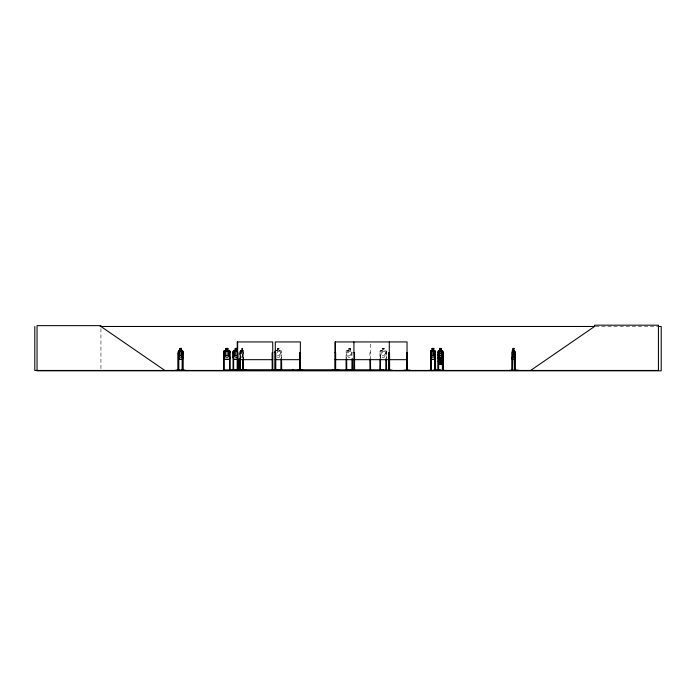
<?xml version="1.0" encoding="UTF-8"?>
<svg xmlns="http://www.w3.org/2000/svg" width="696" height="696" viewBox="0 0 696 696"><rect width="100%" height="100%" fill="white"/><g stroke="black" fill="none" stroke-linecap="round" stroke-linejoin="round"><path stroke-width="0.52" stroke-dasharray="3.48 2.61" d="M243.052 359.336L243.417 357.231M243.269 358.684L243.522 357.239M242.939 355.482L242.391 357.231L241.373 357.231L240.825 355.482L241.373 348.496M280.819 359.336L281.619 357.239M351.863 359.336L352.35 357.927M385.741 359.336L386.541 357.239L386.541 351.376L385.775 350.61L384.357 350.61L384.357 348.426L382.174 348.426L382.252 350.68L381.156 351.41L381.156 355.482L382.252 357.231L384.288 357.231L385.375 355.482L385.375 351.41L384.288 350.68L384.288 348.496L382.252 348.496M241.338 350.61L240.529 350.61L240.181 351.384L240.163 357.927M240.59 350.61L240.259 357.927M380.068 351.419L380.721 350.68L385.741 350.68M595.611 326.476L656.902 326.476M242.921 357.927L242.425 348.426L241.277 348.426L241.312 350.68M241.312 348.496L242.391 348.496M277.33 348.496L279.366 348.496M348.374 348.496L350.41 348.496L350.41 350.68L351.506 351.41L351.506 355.482L350.41 357.231L348.374 357.231L347.287 355.482L347.287 351.41L348.374 350.68L348.305 348.426L350.488 348.426L350.488 350.61L351.898 350.61L352.663 351.376M242.365 350.61L243.13 350.61M275.773 350.61L277.26 350.61M279.435 350.61L280.853 350.61L281.619 351.376L281.549 357.927M348.305 350.61L346.817 350.61L346.121 351.384L346.077 357.927M382.174 350.61L380.686 350.61L379.999 351.384L380.442 358.684M240.546 350.68L243.121 350.68M276.164 350.68L280.819 350.68L281.549 351.41M346.843 350.68L351.863 350.68M242.921 352.715L243.417 352.715M281.549 352.715L280.949 352.715L280.949 357.927M346.077 352.715L346.678 352.715L346.678 357.927M352.594 352.715L351.993 352.715L351.993 357.927M370.498 352.715L369.898 352.715L369.898 358.048M386.471 352.715L385.871 352.715L385.871 357.927M277.33 357.231L279.366 357.231L280.453 355.482L280.453 351.41L279.366 350.68L279.435 348.426L277.26 348.426L277.33 350.68M243.069 350.61L243.417 357.927M243.052 350.68L243.417 351.41M346.121 357.239L346.565 358.684M240.468 358.684L240.242 357.239L240.52 359.406M386.471 351.41L386.471 357.927M380.555 357.927L380.555 352.715L379.955 352.715L379.955 357.927M370.498 344.024L370.498 358.631M243.217 352.715L243.121 357.927M242.365 348.426L242.33 350.68M240.459 357.927L240.459 352.715L239.963 352.715L239.963 357.927M239.581 351.376L239.511 357.927M100.937 328.616L100.937 369.376M242.208 348.861L241.555 348.861L241.555 349.592L242.208 349.592L242.208 348.861M279 348.861L277.695 348.861L277.695 349.592L279 349.592L279 348.861M350.045 348.861L348.74 348.861L348.74 349.592L350.045 349.592L350.045 348.861M383.922 348.861L382.617 348.861L382.617 349.592L383.922 349.592L383.922 348.861M242.391 351.41L241.373 351.41L241.373 355.482L242.391 355.482L242.391 351.41M279.366 351.41L277.33 351.41L277.33 355.482L279.366 355.482L279.366 351.41M350.41 351.41L348.374 351.41L348.374 355.482L350.41 355.482L350.41 351.41M384.288 351.41L382.252 351.41L382.252 355.482L384.288 355.482L384.288 351.41"/><path stroke-width="1.04" d="M332.209 370.115L338.865 370.089M509.159 370.394L518.007 370.115M386.254 370.107L392.039 370.089M237.162 370.089L237.249 341.936L272.728 341.936L272.815 370.446L280.88 369.985M182.404 359.406L182.987 351.376L182.387 350.61M182.987 357.239L182.456 359.406L178.776 359.406L178.306 351.384L178.794 350.61L179.899 350.61L179.846 348.426L181.439 348.426L182.161 355.482L181.386 357.231L179.951 357.231L179.176 355.482L179.899 348.426M438.036 355.456L438.628 353.281L442.334 353.281L442.821 355.456M438.141 355.465L438.671 353.359M442.874 357.239L442.282 359.406L438.584 359.406L438.097 357.239L438.637 359.406M435.261 357.231L434.73 359.336L431.068 359.336L430.641 357.231M435.365 357.239L434.765 359.406L431.033 359.406M272.762 370.107L277.53 370.446L272.762 370.359M175.757 370.115L185.232 370.115M428.266 370.394L445.292 370.394M274.903 370.394L274.964 369.802M334.941 370.089L335.028 341.936L407.038 341.936L407.038 370.446M379.798 370.402L379.955 358.971M439.62 364.269L441.247 364.269L441.194 362.016L441.977 361.285L441.194 351.41L439.724 351.41L439.724 355.482L438.932 357.213L439.672 364.269M441.299 348.426L439.672 348.426L439.724 350.68L438.941 351.41L439.724 361.285L441.194 361.285L440.411 359.293L439.063 361.294L440.063 358.788L439.019 356.195L440.385 358.318L441.751 356.195L440.716 358.797C442.613 367.653 440.951 352.167 441.986 351.41L441.194 350.68L441.247 348.426M513.022 350.68L512.63 370.446M178.35 351.384L178.846 350.61M438.123 370.446L438.097 351.384L438.602 350.61L439.724 350.61M438.28 370.446L438.149 351.384L438.645 350.61M438.645 362.085L438.036 361.32L438.593 362.085L442.317 362.085L442.769 361.276L442.769 351.41M442.317 362.085L442.769 361.311M430.563 370.446L430.537 351.384L431.041 350.61L432.181 350.61M430.589 351.384L431.094 350.61M275.773 350.61L275.077 351.384L275.033 370.446M275.146 351.419L275.799 350.68M530.648 370.446L594.541 326.476L594.541 325.18L658.425 325.18L658.425 370.446L34.8 370.446L34.8 326.476M435.6 370.402L435.47 352.715L434.87 352.715L434.817 370.446M223.416 370.402L224.243 369.802M100.12 326.476L594.871 326.476M657.938 326.476L661.2 326.476L661.2 370.82L37.045 370.82L37.045 325.641L100.937 325.641L100.937 326.476L164.821 370.446M433.773 348.426L432.129 348.426L432.181 350.68L431.389 351.41L431.389 355.482L432.181 357.231L433.669 357.231L434.461 355.482L433.721 348.426M179.899 348.496L181.386 348.496M227.905 348.496L225.869 348.496L225.869 350.68L224.782 351.41L224.782 355.482L225.869 357.231L227.905 357.231L229.001 355.482L229.001 351.41L227.905 350.68L227.984 348.426L225.8 348.426L225.8 350.61L224.312 350.61L223.616 351.384L223.581 370.446M237.327 348.496L235.291 348.496L235.291 350.68L234.204 351.41L234.204 355.482L235.291 357.231L237.327 357.231M432.181 348.496L433.721 348.496M439.724 348.496L441.247 348.496M513.022 348.496L513.926 348.496M181.386 350.61L182.439 350.61M227.984 350.61L229.393 350.61L230.167 351.376L230.159 370.446M433.721 350.61L434.8 350.61L435.365 351.376L435.305 370.446M441.247 350.61L442.317 350.61L442.874 351.376L442.874 370.446M513.056 350.61L512.378 350.61L512.125 351.419L512.073 370.437M513.892 350.61L514.822 351.41L514.849 357.239L514.475 359.406L512.369 359.406L512.091 357.239L512.439 359.406M178.82 350.68L182.422 350.68M233.769 350.68L237.327 350.68L237.406 348.426L235.222 348.426L235.222 350.61L233.734 350.61L233.038 351.384L233.064 370.446M431.068 350.68L434.782 350.68L435.261 351.41M438.619 350.68L442.299 350.68M512.395 350.68L514.527 350.68L514.753 351.41M182.987 351.376L182.883 370.446M442.821 351.376L442.264 350.61M514.788 351.376L514.753 370.446M182.883 352.715L182.291 352.715L182.248 370.446M223.581 352.715L224.182 352.715L224.243 370.446M230.089 352.715L229.489 352.715L229.558 370.446M232.995 352.715L233.595 352.715L233.665 370.446M237.249 352.715L237.875 352.715L237.875 370.446M272.728 352.715L272.119 352.715L272.197 370.446M275.033 352.715L275.712 352.715L275.703 370.446M300.376 352.715L299.793 352.715L299.741 370.446M335.028 352.715L335.655 352.715L335.646 370.446L335.559 369.802M353.925 352.715L354.525 352.715L354.595 370.446M407.038 352.715L406.542 352.715L406.542 370.446L406.516 369.802L407.099 369.802M430.563 352.715L431.155 352.715L431.05 370.446M438.123 352.715L438.715 352.715L438.715 354.795M512.143 352.715L512.595 352.715M439.724 355.465L441.194 355.482M430.537 357.239L431.076 359.406M439.724 357.213L441.194 357.231M178.82 359.336L182.422 359.336M224.347 359.336L229.367 359.336L230.089 357.231L229.419 359.406L224.286 359.406L223.616 357.239M233.769 359.336L237.78 359.336M438.619 359.336L442.299 359.336M512.395 359.336L514.527 359.336M237.815 359.406L233.708 359.406L233.038 357.239M237.249 359.675L272.728 359.675M275.294 359.675L300.376 359.675M335.028 359.675L407.038 359.675M178.054 369.802L178.75 369.802L178.75 370.446M182.23 369.802L182.935 369.802M385.801 369.802L386.541 369.802L386.541 370.446L386.471 358.971M388.733 369.802L389.656 369.802M430.502 369.802L431.215 369.802L431.207 370.446M434.809 369.802L435.531 369.802M438.062 369.802L438.776 369.802L438.758 370.446M443.039 369.802L442.325 369.802L442.334 370.446M512.091 369.802L512.656 369.802M515.083 369.802L514.544 370.446M224.243 369.985L229.419 369.985M233.665 369.985L246.254 370.115M298.001 370.089L302.743 370.115M346.747 369.985L351.924 369.985M380.625 369.985L385.801 369.985M404.106 370.115L409.883 370.115M433.208 370.394L440.455 370.081L433.225 370.402M389.551 370.394L389.429 369.802M370.681 370.402L370.568 369.802M352.759 370.402L352.594 358.971M281.68 370.394L281.549 358.971M239.92 370.402L239.963 358.971M239.641 370.394L239.511 358.971M240.503 370.394L240.459 358.971M230.089 351.41L229.367 350.68L224.347 350.68L223.686 351.419L223.686 357.231M513.857 350.68L514.309 351.41L513.857 357.231L513.022 357.231L512.569 355.482M442.282 353.281L442.769 355.465M178.402 357.231L178.872 359.336M515.04 370.446L515.031 352.715L514.579 352.715L514.579 370.446M514.849 369.802L514.849 370.446M513.926 350.68L513.952 348.426L512.987 348.426L513.082 350.68M512.387 352.715L512.421 370.446M512.352 352.715L512.326 370.446M443.03 370.446L442.978 352.715L442.386 352.715L442.412 370.446M442.726 369.802L442.647 370.446M442.552 352.715L442.499 370.446M441.142 362.016L441.142 364.199M439.776 348.496L439.776 350.68M438.715 361.059L438.602 370.446M438.55 352.715L438.48 370.446M438.376 369.802L438.35 370.446M435.235 369.802L435.13 370.446M435.026 352.715L434.983 370.446M432.233 348.496L432.233 350.68M430.998 352.715L430.902 370.446M430.815 369.802L430.789 370.446M430.641 351.419L430.667 370.446M406.838 352.715L406.838 370.446M406.742 352.715L406.708 370.446M389.63 370.446L389.595 352.715L388.803 352.715L388.733 370.446M389.299 341.936L389.334 370.446M389.264 369.802L389.264 370.446M389.099 352.715L389.108 370.446M388.873 369.802L388.873 370.446M385.941 369.802L385.941 370.446M385.871 358.971L385.801 370.446M383.505 370.446L383.505 369.898L229.419 369.802L229.419 370.446M382.217 369.898L382.217 370.446M380.625 369.802L380.625 370.446M380.555 358.971L380.486 370.446M380.025 369.802L380.025 370.446M370.498 359.119L370.55 370.446M369.898 359.119L369.967 370.446M369.828 369.802L369.837 370.446M354.455 369.802L354.455 370.446M353.925 341.936L353.925 370.446L353.855 369.802M352.524 369.802L352.524 370.446M352.063 369.802L352.063 370.446M351.993 358.971L351.924 370.446M346.678 358.971L346.747 370.446M346.608 369.802L346.608 370.446M346.077 358.971L346.077 370.446L346.008 369.802M335.42 341.936L335.42 370.446M335.098 369.802L335.098 370.446M300.428 369.802L300.428 370.446M300.263 370.446L300.376 341.936L275.294 341.936L275.294 370.446M300.211 352.715L300.115 370.446M299.95 352.715L300.054 370.446M299.811 369.802L299.906 370.446M293.521 369.898L293.521 370.446M292.607 369.898L292.607 370.446M281.48 369.802L281.48 370.446M281.019 369.802L281.019 370.446M280.949 358.971L280.88 370.446M275.764 369.802L275.764 370.446M275.546 352.715L275.564 370.446M275.364 369.802L275.39 370.446M272.649 369.802L272.658 370.446M272.058 369.802L272.049 370.446M243.417 358.971L243.417 370.446M243.217 358.971L243.252 370.446M243.087 369.802L243.087 370.446M242.921 358.971L242.913 370.446M240.259 358.971L240.294 370.446M240.163 358.971L240.198 370.446M239.441 369.802L239.441 370.446M238.911 358.971L238.911 370.446M238.841 369.802L238.841 370.446M237.91 369.802L237.91 370.446M237.64 341.936L237.64 370.446L237.58 369.802M237.319 369.802L237.319 370.446M233.525 369.802L233.525 370.446M233.108 351.419L233.108 357.231M232.925 369.802L232.925 370.446M230.811 369.898L230.811 370.446M230.019 369.802L230.019 370.446M229.898 369.898L229.898 370.446M224.112 369.802L224.112 370.446M182.717 352.715L182.77 370.446M182.622 369.802L182.552 370.446M182.456 352.715L182.404 370.446M181.334 348.496L181.334 350.68M178.698 370.446L178.698 352.715L178.115 352.715L178.132 370.446M178.533 352.715L178.585 370.446M178.35 369.802L178.376 370.446M178.272 352.715L178.228 370.446M181.134 348.861L180.203 348.861L180.203 349.592L181.134 349.592L181.134 348.861M227.549 348.861L226.235 348.861L226.235 349.592L227.549 349.592L227.549 348.861M236.962 348.861L235.657 348.861L235.657 349.592L236.962 349.592L236.962 348.861M433.399 348.861L432.451 348.861L432.451 349.592L433.399 349.592L433.399 348.861M440.933 348.861L439.985 348.861L439.985 349.592L440.933 349.592L440.933 348.861M513.709 348.861L513.169 349.592L513.709 348.861M181.386 351.41L179.951 351.41L179.951 355.482L181.386 355.482L181.386 351.41M227.905 351.41L225.869 351.41L225.869 355.482L227.905 355.482L227.905 351.41M237.327 351.41L235.291 351.41L235.291 355.482L237.327 355.482L237.327 351.41M433.669 351.41L432.181 351.41L432.181 355.482L433.669 355.482L433.669 351.41M513.857 351.41L513.022 351.41L513.022 355.482L513.857 355.482L513.857 351.41M440.933 363.103L439.985 363.103L439.985 363.834L440.933 363.834L440.933 363.103"/></g></svg>
